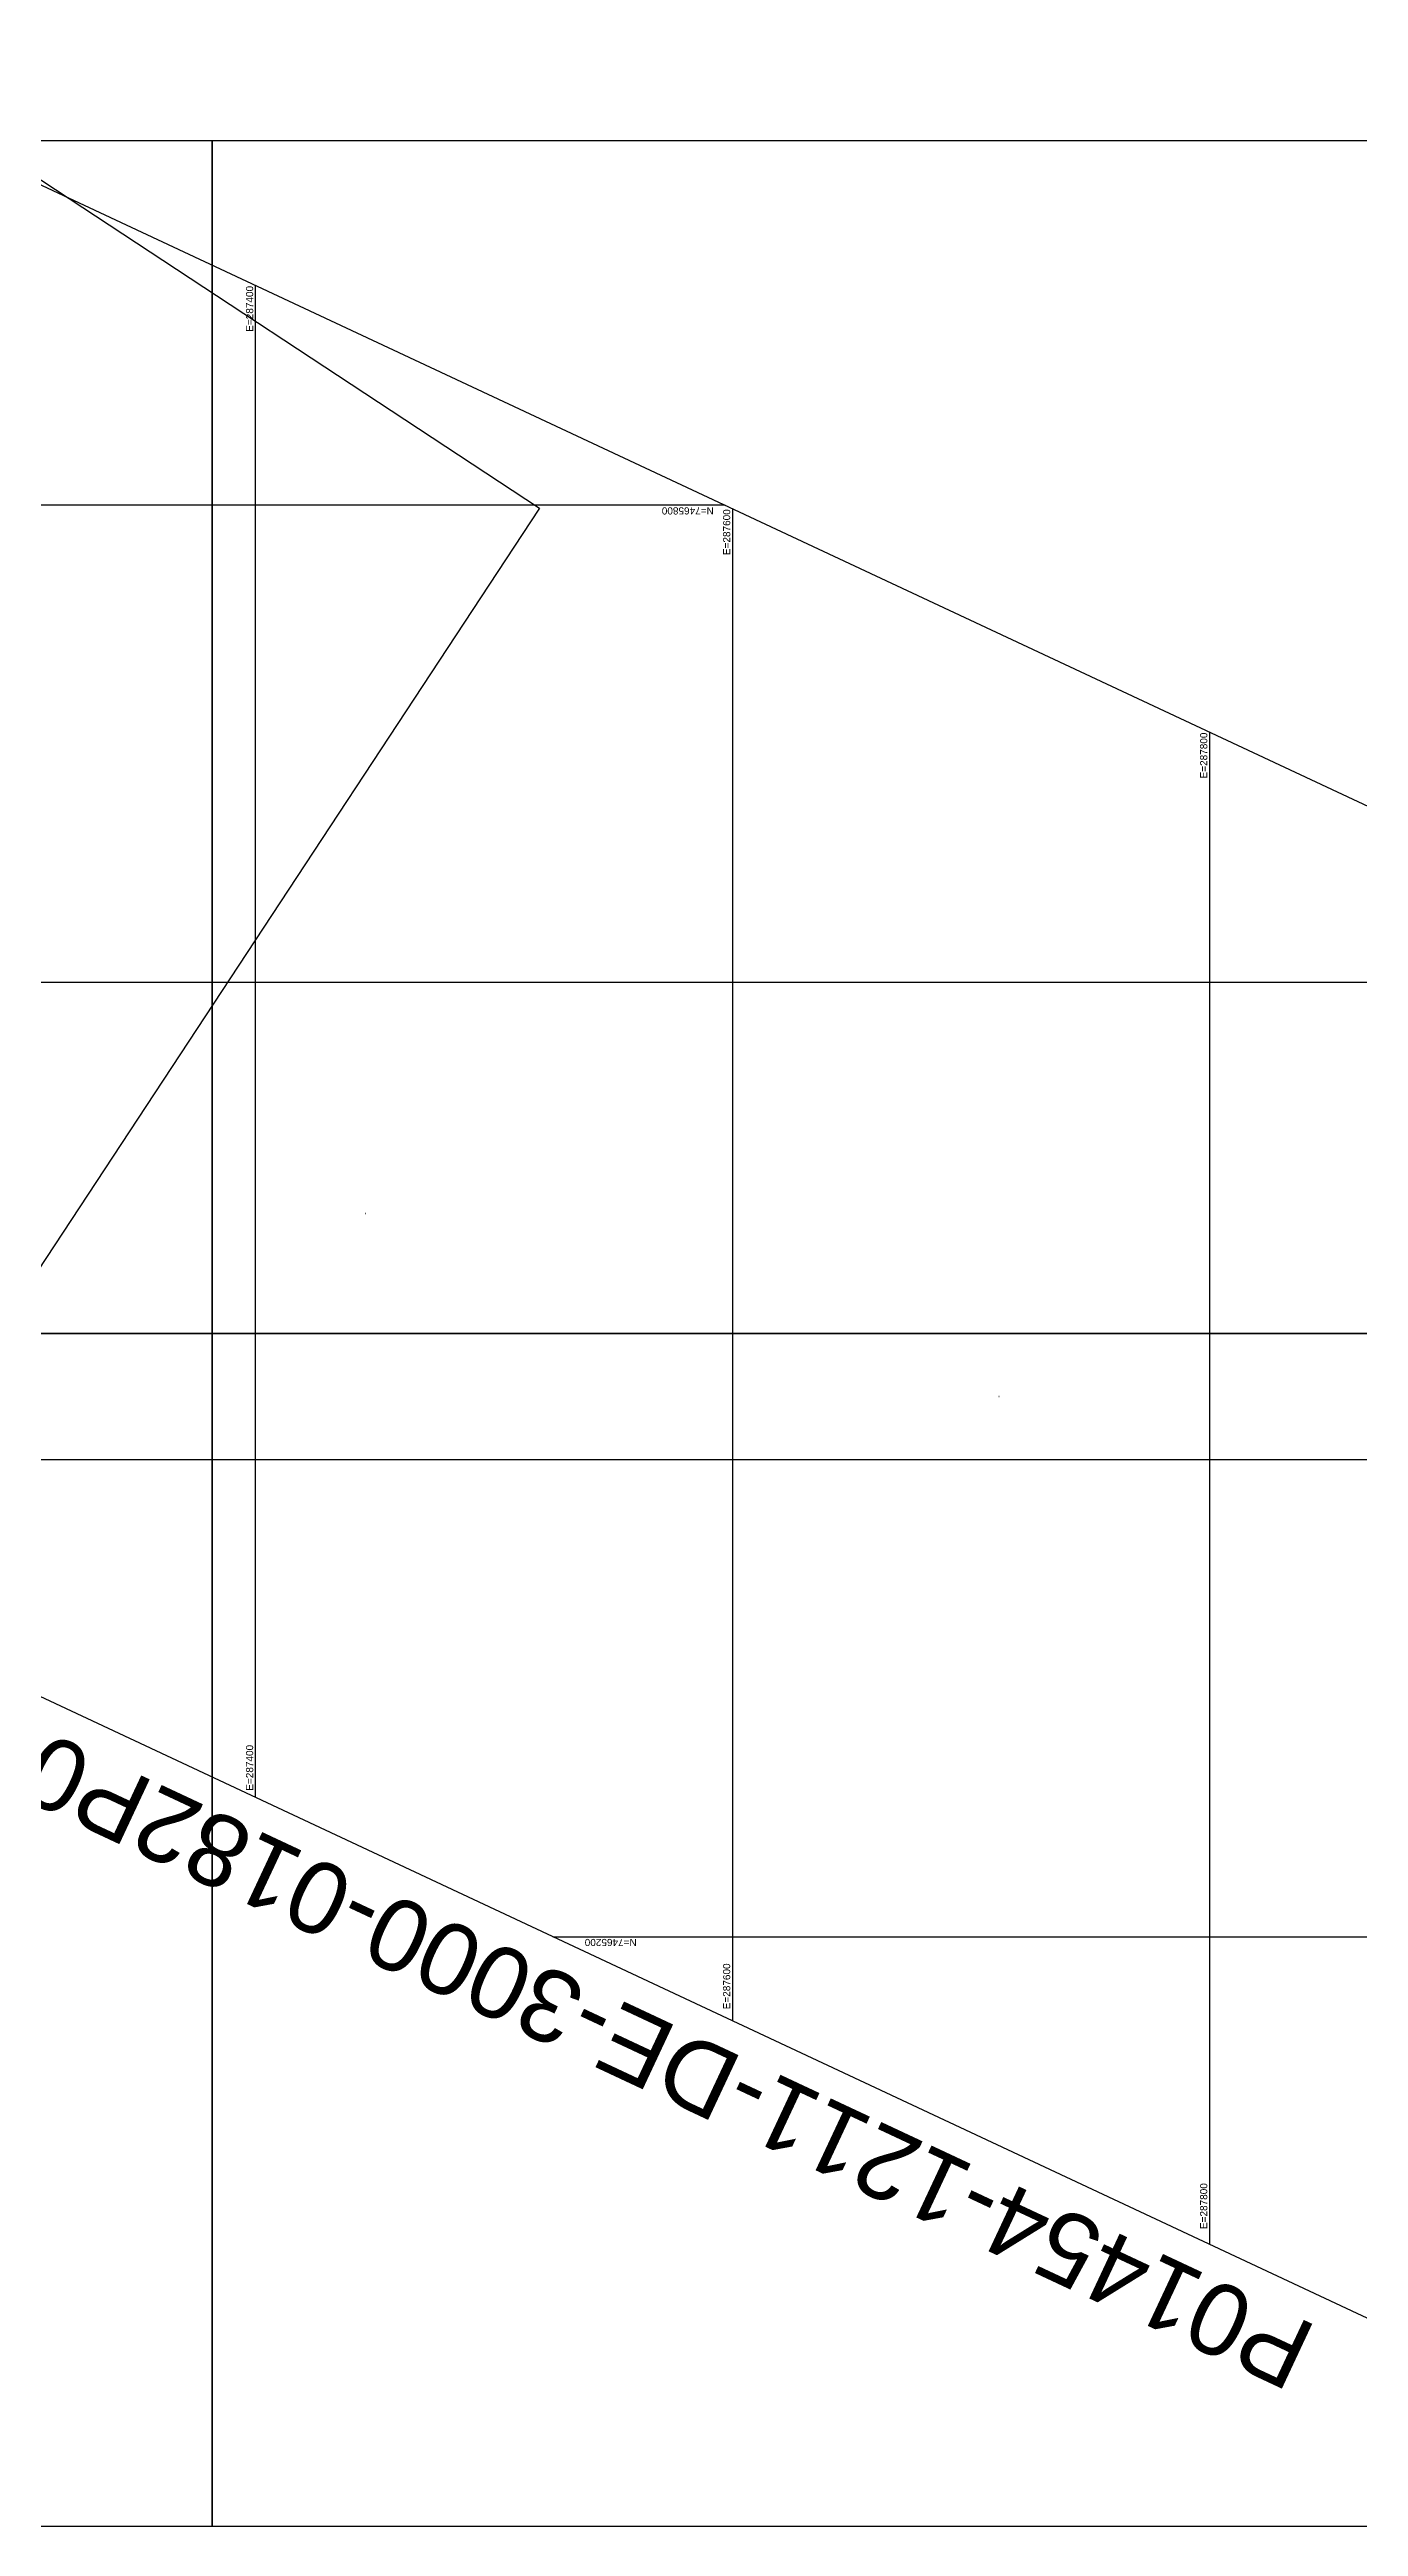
# Model space of a CAD drawing. Header units: metres. Extents: x 286076 to 340267, y 7379330 to 7467005.
# Drawn here: x 287314 to 287862, y 7464953 to 7465991 of the extents above; entities that cross this region are included whole.
import ezdxf
from ezdxf.enums import TextEntityAlignment as Align

# ---------------------------------------------------------------- set-up
doc = ezdxf.new("R2010")
doc.units = ezdxf.units.M
doc.header["$LTSCALE"] = 10
for name, color, linetype in [('A-IMAGENS', 255, 'Continuous'), ('F-MALHA', 8, 'Continuous'), ('f-malha-txt', 8, 'Continuous')]:
    doc.layers.add(name, color=color, linetype=linetype)
doc.layers.add('A-VIEWPORTS', color=2, linetype='Continuous', plot=False)
doc.layers.add('C-ROAD-STAN', color=11, linetype='Continuous', lineweight=0)
doc.styles.add('Arial', font='arial.ttf')
doc.styles.add('R60', font='arial.ttf', dxfattribs={"height": 1.5})
picture_1 = doc.add_image_def('image1.jpg', size_in_pixel=(5000, 5000))
picture_2 = doc.add_image_def('image2.jpg', size_in_pixel=(5000, 5000))
picture_3 = doc.add_image_def('image3.jpg', size_in_pixel=(5000, 5000))
picture_4 = doc.add_image_def('image4.jpg', size_in_pixel=(5000, 5000))

# ---------------------------------------------------------------- blocks, each defined once
blk = doc.blocks.new('AeccTickTriangle')
at = {"color": 0, "linetype": 'ByBlock', "lineweight": -2}
blk.add_lwpolyline([(0, 1), (-1, 0), (1, 0)], close=True, dxfattribs=at)
at = {"color": 0, "linetype": 'ByBlock', "lineweight": -2, "const_width": 0.0625}
blk.add_lwpolyline([(0, 0, 1), (0, 0, 1)], format="xyb", close=True, dxfattribs=at)

msp = doc.modelspace()

# ---------------------------------------------------------------- linework, layer by layer
at = {"layer": 'A-VIEWPORTS', "color": 2, "linetype": 'Continuous', "lineweight": -3}
for points in [[(287203.5, 7465319.3), (286076.3, 7466061.3), (286391.9, 7466540.7), (287519.1, 7465798.7)], [(287975, 7464989.2), (286752.8, 7465561.5), (286996.2, 7466081.3), (288218.3, 7465509.1)]]:
    msp.add_lwpolyline(points, close=True, dxfattribs=at)
at = {"layer": 'F-MALHA'}
for p, q in [((287400, 7465892.2), (287400, 7465258.4)), ((287597, 7465800), (286243.3, 7465800)), ((287600, 7465798.6), (287600, 7465164.8)), ((287800, 7465705), (287800, 7465071.2)), ((288024.2, 7465600), (286670.5, 7465600)), ((287097.7, 7465400), (288082, 7465400)), ((287524.8, 7465200), (288019.4, 7465200))]:
    msp.add_line(p, q, dxfattribs=at)

# ---------------------------------------------------------------- block references
at = {"layer": 'C-ROAD-STAN', "color": 11, "linetype": 'Continuous', "lineweight": -3, "xscale": 0.02999999999999999, "yscale": 0.02999999999999999, "zscale": 0.02999999999999999}
for p in [(287446.1, 7465503.1), (287711.8, 7465426.4)]:
    msp.add_blockref('AeccTickTriangle', p, dxfattribs=at)

# ---------------------------------------------------------------- texts
at = {"layer": 'A-VIEWPORTS', "color": 2, "linetype": 'Continuous', "lineweight": -3, "insert": (287359, 7465264.9), "char_height": 30, "attachment_point": 8, "rotation": 154.9107, "style": 'Arial'}
msp.add_mtext('P01454-1211-DE-3000-0182P01454-1211-DE-3000-0188', dxfattribs=at)
at = {"layer": 'f-malha-txt', "style": 'R60'}
for s, rotation, p in [('E=287400', 90, (287400, 7465891.9)), ('E=287600', 90, (287600, 7465798.3)), ('E=287800', 90, (287800, 7465704.7)), ('N=7465200', 180, (287538.1, 7465200))]:
    msp.add_text(s, height=3, rotation=rotation, dxfattribs=at).set_placement(p, align=Align.BOTTOM_RIGHT)
for s, rotation, p in [('N=7465800', 180, (287592.2, 7465800)), ('E=287400', 90, (287400, 7465261.2)), ('E=287600', 90, (287600, 7465169.6)), ('E=287800', 90, (287800, 7465077.5))]:
    msp.add_text(s, height=3, rotation=rotation, dxfattribs=at).set_placement(p, align=Align.BOTTOM_LEFT)

# ---------------------------------------------------------------- pictures from other files: only their frames are drawn
at = {"layer": 'A-IMAGENS', "transparency": 33554687}
image = msp.add_image(picture_2, insert=(286881.9, 7465452.8), size_in_units=(500, 500), dxfattribs=dict(at, brightness=90))
image.dxf.flags = 7
image = msp.add_image(picture_1, insert=(287381.9, 7465452.8), size_in_units=(500, 500), dxfattribs=dict(at, brightness=90))
image.dxf.flags = 7
at = {"layer": 'A-IMAGENS'}
image = msp.add_image(picture_4, insert=(286881.9, 7464952.8), size_in_units=(500, 500), dxfattribs=dict(at, brightness=90))
image.dxf.flags = 7
at = {"layer": 'A-IMAGENS', "transparency": 33554687}
image = msp.add_image(picture_3, insert=(287381.9, 7464952.8), size_in_units=(500, 500), dxfattribs=dict(at, brightness=90))
image.dxf.flags = 7

doc.saveas('drawing.dxf')
